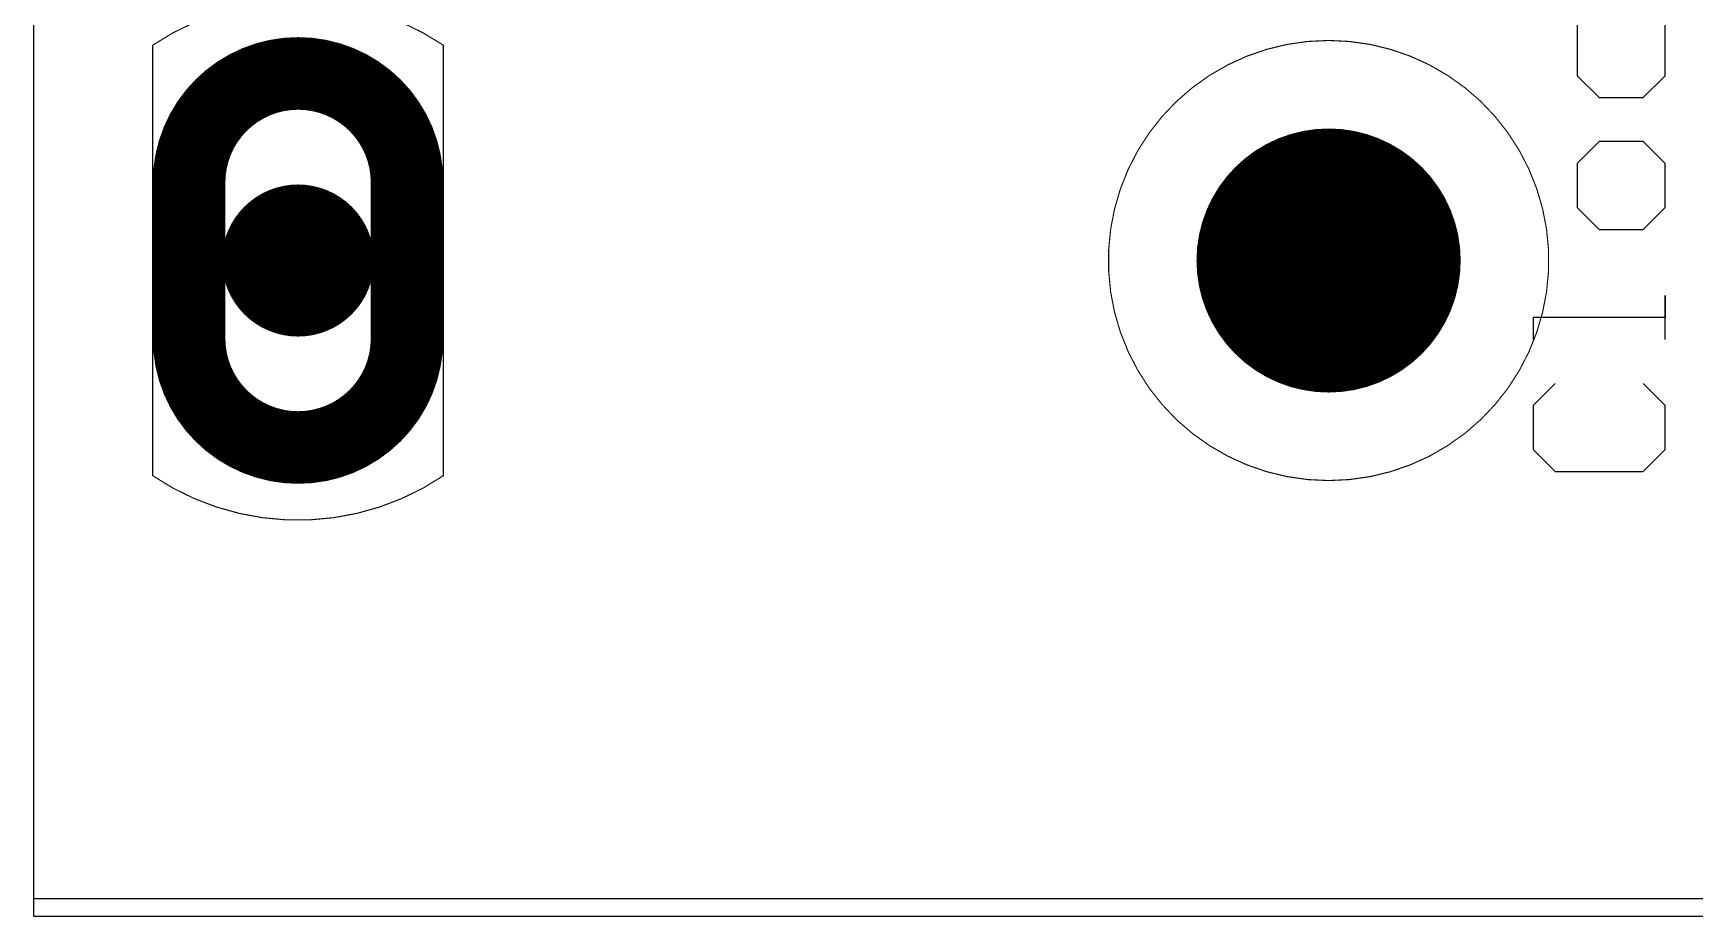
# Model space of a CAD drawing. Header units: millimetres. Extents: x 80 to 209, y 77 to 97.
# Drawn here: x 80.09 to 98.96, y 76.73 to 86.77 of the extents above; entities that cross this region are included whole.
import ezdxf

# ---------------------------------------------------------------- set-up
doc = ezdxf.new("R2010")
doc.units = ezdxf.units.MM
for name, color, linetype in [('BottomLayer', 5, 'Continuous'), ('BottomSolder', 6, 'Continuous'), ('Mechanical1', 6, 'Continuous'), ('Mechanical2', 216, 'Continuous'), ('Mechanical4', 56, 'Continuous'), ('MultiLayer', 9, 'Continuous'), ('PadHoleLayer', 156, 'Continuous'), ('TopLayer', 1, 'Continuous'), ('TopOverlay', 2, 'Continuous'), ('TopSolder', 216, 'Continuous')]:
    doc.layers.add(name, color=color, linetype=linetype)

msp = doc.modelspace()

# ---------------------------------------------------------------- linework, layer by layer
at = {"layer": 'BottomLayer', "const_width": 0.762}
for points in [[(82.72, 84.19, 1), (83.482, 84.19, 1)], [(94.42, 84.19, 1), (95.182, 84.19, 1)]]:
    msp.add_lwpolyline(points, format="xyb", close=True, dxfattribs=at)
at = {"layer": 'BottomSolder', "const_width": 0.864}
for points in [[(82.669, 84.19, 1), (83.533, 84.19, 1)], [(94.369, 84.19, 1), (95.233, 84.19, 1)]]:
    msp.add_lwpolyline(points, format="xyb", close=True, dxfattribs=at)
at = {"layer": 'Mechanical1'}
for points in [[(80.101, 76.74), (80.101, 96.72)], [(80.101, 76.74), (80.101, 76.74)], [(80.101, 76.74), (208.501, 76.74)]]:
    msp.add_lwpolyline(points, dxfattribs=at)
at = {"layer": 'Mechanical1', "const_width": 0.0127}
for points in [[(81.451, 86.636, -0.305816), (84.751, 86.636)], [(93.632, 83.515, -0.57735), (94.801, 85.54)], [(94.801, 85.54, -0.57735), (95.97, 83.515)], [(94.801, 82.84, -0.267949), (93.632, 83.515)], [(95.97, 83.515, -0.267949), (94.801, 82.84)], [(84.751, 81.745, -0.305816), (81.451, 81.745)]]:
    msp.add_lwpolyline(points, format="xyb", dxfattribs=at)
for points in [[(81.451, 81.745), (81.451, 86.636)], [(84.751, 81.745), (84.751, 86.636)]]:
    msp.add_lwpolyline(points, dxfattribs=at)
at = {"layer": 'Mechanical1', "const_width": 0.00635}
for points in [[(81.448, 86.636, 1), (81.454, 86.636, 1)], [(81.448, 86.636, 1), (81.454, 86.636, 1)], [(84.748, 86.636, 1), (84.754, 86.636, 1)], [(84.748, 86.636, 1), (84.754, 86.636, 1)], [(94.798, 85.54, 1), (94.804, 85.54, 1)], [(94.798, 85.54, 1), (94.804, 85.54, 1)], [(93.629, 83.515, 1), (93.635, 83.515, 1)], [(93.629, 83.515, 1), (93.635, 83.515, 1)], [(95.967, 83.515, 1), (95.973, 83.515, 1)], [(95.967, 83.515, 1), (95.973, 83.515, 1)], [(94.798, 82.84, 1), (94.804, 82.84, 1)], [(94.798, 82.84, 1), (94.804, 82.84, 1)], [(81.448, 81.745, 1), (81.454, 81.745, 1)], [(81.448, 81.745, 1), (81.454, 81.745, 1)], [(84.748, 81.745, 1), (84.754, 81.745, 1)], [(84.748, 81.745, 1), (84.754, 81.745, 1)]]:
    msp.add_lwpolyline(points, format="xyb", close=True, dxfattribs=at)
at = {"layer": 'Mechanical1'}
msp.add_lwpolyline([(80.101, 76.74, 1), (80.101, 76.74, 1)], format="xyb", close=True, dxfattribs=at)
msp.add_lwpolyline([(80.101, 76.74, 1), (80.101, 76.74, 1)], format="xyb", close=True, dxfattribs=at)
msp.add_lwpolyline([(80.101, 76.74, 1), (80.101, 76.74, 1)], format="xyb", close=True, dxfattribs=at)
msp.add_lwpolyline([(80.101, 76.74, 1), (80.101, 76.74, 1)], format="xyb", close=True, dxfattribs=at)
at = {"layer": 'Mechanical2', "const_width": 0.0127}
for points in [[(80.101, 76.94), (80.101, 96.52)], [(80.101, 76.74), (80.101, 76.94)], [(80.101, 76.74), (208.501, 76.74)]]:
    msp.add_lwpolyline(points, dxfattribs=at)
at = {"layer": 'Mechanical2', "const_width": 0.00635}
for points in [[(80.098, 76.94, 1), (80.104, 76.94, 1)], [(80.098, 76.94, 1), (80.104, 76.94, 1)], [(80.098, 76.74, 1), (80.104, 76.74, 1)], [(80.098, 76.74, 1), (80.104, 76.74, 1)]]:
    msp.add_lwpolyline(points, format="xyb", close=True, dxfattribs=at)
at = {"layer": 'Mechanical4', "const_width": 0.0127}
for points in [[(92.636, 82.94, -0.57735), (94.801, 86.69)], [(94.801, 86.69, -0.57735), (96.966, 82.94)], [(94.801, 81.69, -0.267949), (92.636, 82.94)], [(96.966, 82.94, -0.267949), (94.801, 81.69)]]:
    msp.add_lwpolyline(points, format="xyb", dxfattribs=at)
at = {"layer": 'Mechanical4', "const_width": 0.00635}
for points in [[(94.798, 86.69, 1), (94.804, 86.69, 1)], [(94.798, 86.69, 1), (94.804, 86.69, 1)], [(92.633, 82.94, 1), (92.639, 82.94, 1)], [(92.633, 82.94, 1), (92.639, 82.94, 1)], [(96.963, 82.94, 1), (96.969, 82.94, 1)], [(96.963, 82.94, 1), (96.969, 82.94, 1)], [(94.798, 81.69, 1), (94.804, 81.69, 1)], [(94.798, 81.69, 1), (94.804, 81.69, 1)], [(80.098, 76.94, 1), (80.104, 76.94, 1)]]:
    msp.add_lwpolyline(points, format="xyb", close=True, dxfattribs=at)
at = {"layer": 'Mechanical4', "const_width": 0.0127}
msp.add_lwpolyline([(80.101, 76.94), (208.501, 76.94)], dxfattribs=at)
at = {"layer": 'MultiLayer', "const_width": 0.762}
for points in [[(82.72, 84.19, 1), (83.482, 84.19, 1)], [(94.42, 84.19, 1), (95.182, 84.19, 1)]]:
    msp.add_lwpolyline(points, format="xyb", close=True, dxfattribs=at)
at = {"layer": 'PadHoleLayer'}
for points, const_width in [([(81.864, 83.303), (81.864, 85.078, -1), (84.339, 85.078), (84.339, 83.303, -1)], 0.825), ([(94.051, 84.19, 1), (95.551, 84.19, 1)], 1.5)]:
    msp.add_lwpolyline(points, format="xyb", close=True, dxfattribs=dict(at, const_width=const_width))
at = {"layer": 'TopLayer', "const_width": 0.762}
for points in [[(82.72, 84.19, 1), (83.482, 84.19, 1)], [(94.42, 84.19, 1), (95.182, 84.19, 1)]]:
    msp.add_lwpolyline(points, format="xyb", close=True, dxfattribs=at)
at = {"layer": 'TopOverlay'}
for p, q in [((97.622, 87.04), (97.622, 86.29)), ((98.622, 86.29), (98.622, 87.04)), ((97.622, 86.29), (97.872, 86.041)), ((98.372, 86.041), (98.622, 86.29)), ((97.872, 86.041), (98.372, 86.041)), ((97.872, 85.541), (97.622, 85.291)), ((98.372, 85.541), (97.872, 85.541)), ((98.622, 85.291), (98.372, 85.541)), ((97.622, 85.291), (97.622, 84.791)), ((98.622, 84.791), (98.622, 85.291)), ((97.622, 84.791), (97.872, 84.541)), ((98.372, 84.541), (98.622, 84.791)), ((97.872, 84.541), (98.372, 84.541)), ((98.622, 83.291), (98.622, 83.791)), ((98.622, 83.791), (98.622, 83.541)), ((98.622, 83.541), (97.122, 83.541)), ((97.122, 83.541), (97.122, 83.291)), ((97.372, 82.792), (97.122, 82.542)), ((98.622, 82.542), (98.372, 82.792)), ((97.122, 82.542), (97.122, 82.042)), ((98.622, 82.042), (98.622, 82.542)), ((97.122, 82.042), (97.372, 81.792)), ((98.372, 81.792), (98.622, 82.042)), ((97.372, 81.792), (98.372, 81.792))]:
    msp.add_line(p, q, dxfattribs=at)
at = {"layer": 'TopSolder', "const_width": 0.864}
for points in [[(82.669, 84.19, 1), (83.533, 84.19, 1)], [(94.369, 84.19, 1), (95.233, 84.19, 1)]]:
    msp.add_lwpolyline(points, format="xyb", close=True, dxfattribs=at)

doc.saveas('drawing.dxf')
